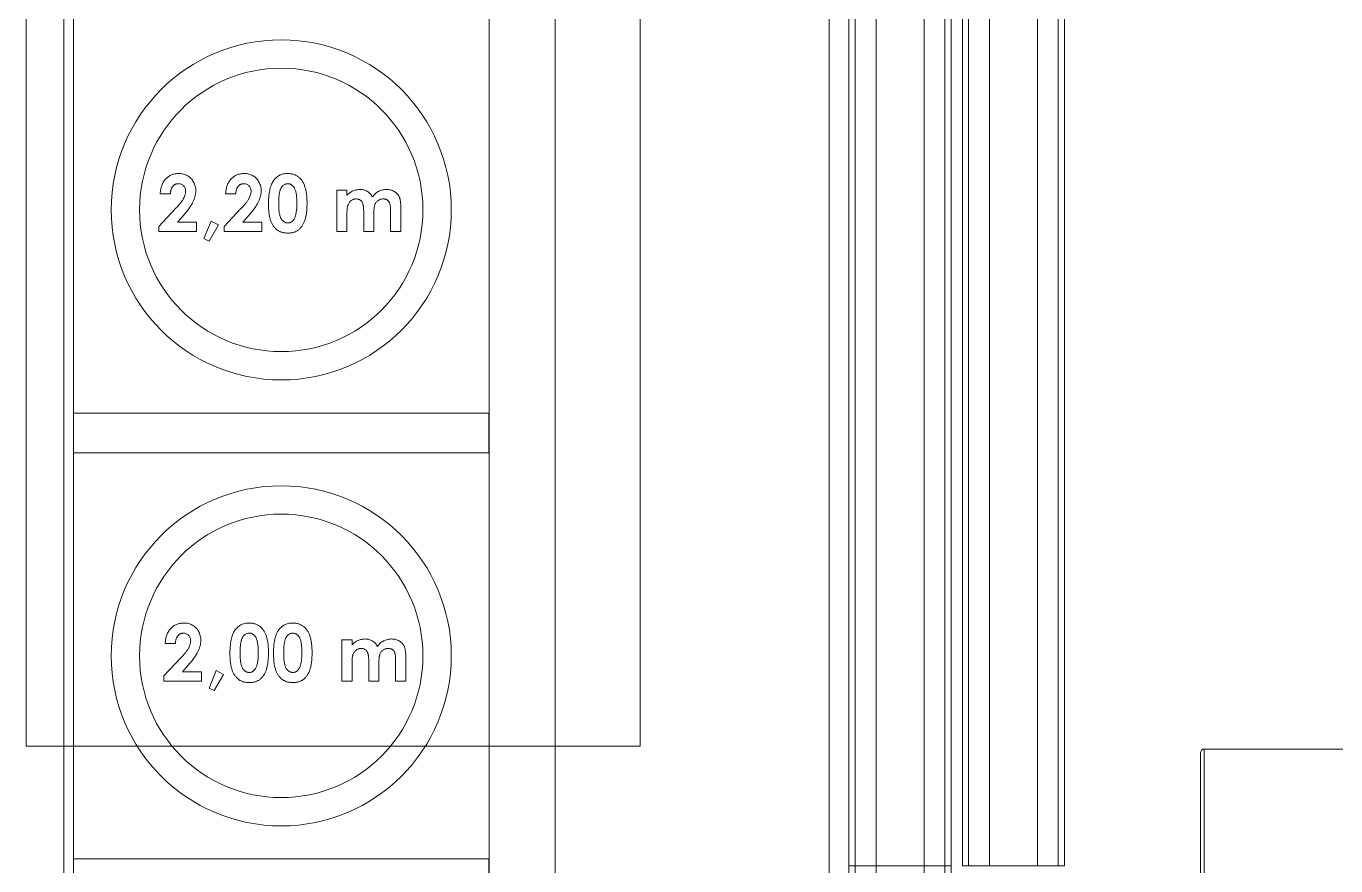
# Model space of a CAD drawing. Header units: inches. Extents: x -342 to 3622, y -887 to 1349.
# Drawn here: x 2246.6 to 2316, y 438.9 to 483.3 of the extents above; entities that cross this region are included whole.
import ezdxf
from ezdxf.enums import TextEntityAlignment as Align

# ---------------------------------------------------------------- set-up
doc = ezdxf.new("R2010")
doc.units = ezdxf.units.IN
doc.header["$MEASUREMENT"] = 0
for name, color, linetype in [('PK24-EQUIPMENT', 150, 'Continuous'), ('PK24E', 7, 'Continuous'), ('PK24E-STRUCT-STEEL', 254, 'Continuous')]:
    doc.layers.add(name, color=color, linetype=linetype)
for name, color, linetype, true_color in [('PK24-SYS-ROOM', 8, 'Continuous', 0x808080), ('PK24E-SYS-LIFT', 31, 'Continuous', 0xffcc5a), ('PK24E-SYS-SHELF', 31, 'Continuous', 0xffcc5a)]:
    doc.layers.add(name, color=color, linetype=linetype, true_color=true_color)
doc.styles.add('Impact', font='impact.ttf', dxfattribs={"height": 5})

# ---------------------------------------------------------------- blocks, each defined once
blk = doc.blocks.new('ROOM-INFODISP--FRONT-COMP-PK24')
at = {"layer": 'PK24-EQUIPMENT', "lineweight": 5}
for p, q in [((-40, 180), (-40, 87.7)), ((-18, 87.7), (-18, 180)), ((-39.99, 134.9), (-39.99, 132.8)), ((-18.01, 132.8), (-18.01, 134.9)), ((-39.99, 111.3), (-39.99, 109.2)), ((-18.01, 109.2), (-18.01, 111.3))]:
    blk.add_line(p, q, dxfattribs=at)
at = {"layer": 'PK24-EQUIPMENT', "color": 1, "lineweight": 5}
for p, q in [((-34.867, 146.498), (-35.406, 146.498)), ((-31.406, 146.498), (-31.944, 146.498)), ((-26.06, 146.69), (-25.521, 146.69)), ((-26.06, 144.498), (-26.06, 146.69)), ((-25.521, 146.69), (-25.521, 146.428)), ((-35.483, 144.771), (-34.594, 145.716)), ((-32.021, 144.771), (-31.133, 145.716)), ((-23.213, 144.498), (-23.213, 145.599)), ((-22.675, 145.773), (-22.675, 144.498)), ((-34.179, 145.357), (-34.492, 144.998)), ((-34.492, 144.998), (-33.483, 144.998)), ((-33.483, 144.998), (-33.483, 144.498)), ((-33.09, 144.13), (-32.713, 145.053)), ((-32.713, 145.053), (-32.329, 144.854)), ((-30.718, 145.357), (-31.031, 144.998)), ((-31.031, 144.998), (-30.021, 144.998)), ((-30.021, 144.998), (-30.021, 144.498)), ((-25.521, 145.463), (-25.521, 144.498)), ((-24.636, 144.498), (-24.636, 145.549)), ((-24.098, 145.477), (-24.098, 144.498)), ((-35.483, 144.498), (-35.483, 144.771)), ((-33.483, 144.498), (-35.483, 144.498)), ((-32.329, 144.854), (-32.819, 143.998)), ((-32.021, 144.498), (-32.021, 144.771)), ((-30.021, 144.498), (-32.021, 144.498)), ((-25.521, 144.498), (-26.06, 144.498)), ((-24.098, 144.498), (-24.636, 144.498)), ((-22.675, 144.498), (-23.213, 144.498)), ((-32.819, 143.998), (-33.09, 144.13)), ((-34.601, 122.711), (-35.139, 122.711)), ((-25.793, 122.903), (-25.255, 122.903)), ((-25.793, 120.711), (-25.793, 122.903)), ((-25.255, 122.903), (-25.255, 122.641)), ((-35.216, 120.984), (-34.328, 121.929)), ((-33.913, 121.57), (-34.226, 121.211)), ((-25.255, 121.676), (-25.255, 120.711)), ((-24.37, 120.711), (-24.37, 121.762)), ((-23.832, 121.69), (-23.832, 120.711)), ((-22.947, 120.711), (-22.947, 121.812)), ((-22.409, 121.986), (-22.409, 120.711)), ((-35.216, 120.711), (-35.216, 120.984)), ((-33.216, 120.711), (-35.216, 120.711)), ((-34.226, 121.211), (-33.216, 121.211)), ((-33.216, 121.211), (-33.216, 120.711)), ((-32.823, 120.342), (-32.447, 121.266)), ((-32.063, 121.067), (-32.553, 120.211)), ((-32.447, 121.266), (-32.063, 121.067)), ((-25.255, 120.711), (-25.793, 120.711)), ((-23.832, 120.711), (-24.37, 120.711)), ((-22.409, 120.711), (-22.947, 120.711)), ((-32.553, 120.211), (-32.823, 120.342))]:
    blk.add_line(p, q, dxfattribs=at)
at = {"layer": 'PK24-EQUIPMENT', "color": 2, "lineweight": 5}
for p, q in [((-18.01, 134.9), (-39.99, 134.9)), ((-39.99, 132.8), (-18.01, 132.8)), ((-18.01, 111.3), (-39.99, 111.3))]:
    blk.add_line(p, q, dxfattribs=at)
at = {"layer": 'PK24-EQUIPMENT', "color": 1, "lineweight": 5}
for centre, radius in [((-29, 145.65), 9), ((-29, 145.65), 7.5), ((-29, 122.05), 9), ((-29, 122.05), 7.5)]:
    blk.add_circle(centre, radius, dxfattribs=at)
for points, knots in [([(-35.406, 146.498), (-35.403, 146.539), (-35.399, 146.618), (-35.381, 146.734), (-35.357, 146.843), (-35.324, 146.946), (-35.284, 147.041), (-35.236, 147.131), (-35.179, 147.213), (-35.116, 147.288), (-35.046, 147.355), (-34.971, 147.415), (-34.891, 147.464), (-34.806, 147.505), (-34.717, 147.537), (-34.622, 147.558), (-34.524, 147.573), (-34.456, 147.574), (-34.421, 147.575)], [0, 0, 0, 0, 0.07494, 0.146428, 0.214753, 0.280422, 0.343604, 0.405543, 0.466199, 0.526538, 0.585902, 0.64409, 0.701613, 0.758754, 0.816629, 0.875655, 0.936624, 1, 1, 1, 1]), ([(-34.452, 147.037), (-34.466, 147.036), (-34.494, 147.035), (-34.535, 147.029), (-34.575, 147.017), (-34.612, 147.001), (-34.648, 146.981), (-34.682, 146.955), (-34.714, 146.925), (-34.744, 146.892), (-34.771, 146.854), (-34.796, 146.813), (-34.816, 146.768), (-34.833, 146.721), (-34.847, 146.669), (-34.857, 146.615), (-34.865, 146.558), (-34.866, 146.518), (-34.867, 146.498)], [0, 0, 0, 0, 0.056467, 0.111164, 0.164937, 0.218322, 0.272393, 0.327976, 0.385291, 0.444903, 0.506844, 0.569488, 0.634153, 0.700976, 0.770897, 0.843626, 0.91966, 1, 1, 1, 1]), ([(-34.06, 146.638), (-34.061, 146.665), (-34.063, 146.719), (-34.085, 146.796), (-34.119, 146.865), (-34.168, 146.925), (-34.226, 146.975), (-34.294, 147.011), (-34.371, 147.033), (-34.424, 147.035), (-34.452, 147.037)], [0, 0, 0, 0, 0.1327549, 0.2572338, 0.3786007, 0.5014063, 0.623942, 0.7436418, 0.8681208, 1, 1, 1, 1]), ([(-34.421, 147.575), (-34.379, 147.574), (-34.296, 147.571), (-34.176, 147.549), (-34.064, 147.512), (-33.96, 147.461), (-33.864, 147.396), (-33.778, 147.318), (-33.703, 147.225), (-33.639, 147.123), (-33.586, 147.014), (-33.549, 146.902), (-33.525, 146.789), (-33.522, 146.713), (-33.521, 146.675)], [0, 0, 0, 0, 0.089615, 0.174949, 0.257548, 0.338901, 0.420053, 0.501401, 0.584252, 0.67037, 0.756473, 0.839207, 0.92012, 1, 1, 1, 1]), ([(-31.944, 146.498), (-31.942, 146.539), (-31.937, 146.618), (-31.919, 146.734), (-31.895, 146.843), (-31.863, 146.946), (-31.822, 147.041), (-31.774, 147.131), (-31.718, 147.213), (-31.654, 147.288), (-31.584, 147.355), (-31.51, 147.415), (-31.429, 147.464), (-31.345, 147.505), (-31.255, 147.537), (-31.161, 147.558), (-31.062, 147.573), (-30.994, 147.574), (-30.96, 147.575)], [0, 0, 0, 0, 0.07494, 0.146428, 0.214753, 0.280422, 0.343604, 0.405543, 0.466199, 0.526538, 0.585902, 0.64409, 0.701613, 0.758754, 0.816629, 0.875655, 0.936624, 1, 1, 1, 1]), ([(-30.99, 147.037), (-31.005, 147.036), (-31.033, 147.035), (-31.074, 147.029), (-31.113, 147.017), (-31.151, 147.001), (-31.187, 146.981), (-31.22, 146.955), (-31.252, 146.925), (-31.282, 146.892), (-31.31, 146.854), (-31.334, 146.813), (-31.354, 146.768), (-31.372, 146.721), (-31.385, 146.669), (-31.395, 146.615), (-31.403, 146.558), (-31.405, 146.518), (-31.406, 146.498)], [0, 0, 0, 0, 0.056467, 0.111164, 0.164937, 0.218322, 0.272393, 0.327976, 0.385291, 0.444903, 0.506844, 0.569488, 0.634153, 0.700976, 0.770897, 0.843626, 0.91966, 1, 1, 1, 1]), ([(-30.598, 146.638), (-30.599, 146.665), (-30.601, 146.719), (-30.623, 146.796), (-30.658, 146.865), (-30.706, 146.925), (-30.765, 146.975), (-30.833, 147.011), (-30.909, 147.033), (-30.963, 147.035), (-30.99, 147.037)], [0, 0, 0, 0, 0.132755, 0.257234, 0.378601, 0.501406, 0.623942, 0.743642, 0.868121, 1, 1, 1, 1]), ([(-30.96, 147.575), (-30.917, 147.574), (-30.835, 147.571), (-30.715, 147.549), (-30.602, 147.512), (-30.498, 147.461), (-30.403, 147.396), (-30.316, 147.318), (-30.242, 147.225), (-30.178, 147.123), (-30.125, 147.014), (-30.088, 146.902), (-30.063, 146.789), (-30.061, 146.713), (-30.06, 146.675)], [0, 0, 0, 0, 0.0896145, 0.1749486, 0.2575481, 0.3389008, 0.4200532, 0.5014014, 0.584252, 0.6703705, 0.7564733, 0.8392066, 0.9201205, 1, 1, 1, 1]), ([(-29.675, 145.969), (-29.674, 146.035), (-29.673, 146.164), (-29.661, 146.349), (-29.642, 146.52), (-29.615, 146.678), (-29.582, 146.821), (-29.539, 146.95), (-29.49, 147.065), (-29.449, 147.134), (-29.429, 147.167)], [0, 0, 0, 0, 0.161071, 0.310789, 0.449904, 0.578376, 0.696617, 0.805987, 0.906562, 1, 1, 1, 1]), ([(-29.429, 147.167), (-29.405, 147.199), (-29.36, 147.263), (-29.28, 147.346), (-29.194, 147.417), (-29.101, 147.475), (-29.002, 147.52), (-28.895, 147.552), (-28.782, 147.571), (-28.704, 147.574), (-28.665, 147.575)], [0, 0, 0, 0, 0.132314, 0.2587, 0.380912, 0.500535, 0.620923, 0.742376, 0.868281, 1, 1, 1, 1]), ([(-28.651, 147.037), (-28.675, 147.035), (-28.721, 147.033), (-28.788, 147.015), (-28.851, 146.986), (-28.9, 146.951), (-28.936, 146.918), (-28.961, 146.888), (-28.985, 146.855), (-29.006, 146.817), (-29.027, 146.774), (-29.046, 146.729), (-29.063, 146.678), (-29.078, 146.623), (-29.092, 146.563), (-29.104, 146.496), (-29.114, 146.423), (-29.122, 146.344), (-29.129, 146.258), (-29.133, 146.165), (-29.135, 146.066), (-29.136, 145.998), (-29.136, 145.963)], [0, 0, 0, 0, 0.0538337, 0.1055426, 0.1580542, 0.2119873, 0.2402069, 0.2697935, 0.3013431, 0.3346081, 0.3702844, 0.4080888, 0.4486813, 0.4920693, 0.5386642, 0.5903711, 0.6463878, 0.7071954, 0.7729468, 0.8436426, 0.9193084, 1, 1, 1, 1]), ([(-28.665, 147.575), (-28.639, 147.575), (-28.587, 147.574), (-28.512, 147.566), (-28.439, 147.553), (-28.369, 147.536), (-28.302, 147.513), (-28.237, 147.485), (-28.176, 147.452), (-28.117, 147.414), (-28.06, 147.371), (-28.008, 147.323), (-27.958, 147.269), (-27.912, 147.209), (-27.87, 147.145), (-27.83, 147.075), (-27.794, 147), (-27.761, 146.919), (-27.731, 146.832), (-27.706, 146.736), (-27.685, 146.633), (-27.666, 146.522), (-27.653, 146.402), (-27.644, 146.274), (-27.637, 146.138), (-27.637, 146.045), (-27.636, 145.997)], [0, 0, 0, 0, 0.036635, 0.072034, 0.106626, 0.140306, 0.173619, 0.206426, 0.239067, 0.271883, 0.30484, 0.338529, 0.372616, 0.407548, 0.443719, 0.481312, 0.520113, 0.560913, 0.604025, 0.650075, 0.699572, 0.752363, 0.808789, 0.868954, 0.932675, 1, 1, 1, 1]), ([(-28.175, 145.997), (-28.175, 146.044), (-28.175, 146.135), (-28.182, 146.266), (-28.192, 146.385), (-28.206, 146.493), (-28.225, 146.589), (-28.247, 146.675), (-28.274, 146.748), (-28.305, 146.811), (-28.34, 146.864), (-28.378, 146.91), (-28.417, 146.949), (-28.459, 146.982), (-28.503, 147.006), (-28.551, 147.024), (-28.6, 147.035), (-28.634, 147.036), (-28.651, 147.037)], [0, 0, 0, 0, 0.1121148, 0.2158018, 0.3102027, 0.3959929, 0.4734102, 0.5427784, 0.604548, 0.6593573, 0.7087644, 0.7553555, 0.798687, 0.8400168, 0.8802034, 0.9197333, 0.9590486, 1, 1, 1, 1]), ([(-34.594, 145.716), (-34.569, 145.744), (-34.519, 145.797), (-34.448, 145.876), (-34.384, 145.95), (-34.328, 146.021), (-34.277, 146.087), (-34.233, 146.149), (-34.197, 146.207), (-34.157, 146.277), (-34.119, 146.361), (-34.085, 146.457), (-34.064, 146.549), (-34.061, 146.609), (-34.06, 146.638)], [0, 0, 0, 0, 0.103844, 0.201115, 0.291116, 0.374348, 0.450707, 0.52004, 0.583258, 0.639578, 0.741537, 0.83506, 0.920873, 1, 1, 1, 1]), ([(-33.521, 146.675), (-33.522, 146.653), (-33.523, 146.607), (-33.53, 146.537), (-33.54, 146.466), (-33.556, 146.394), (-33.576, 146.321), (-33.6, 146.246), (-33.629, 146.17), (-33.662, 146.092), (-33.702, 146.012), (-33.748, 145.929), (-33.802, 145.842), (-33.863, 145.752), (-33.931, 145.658), (-34.007, 145.56), (-34.09, 145.459), (-34.149, 145.392), (-34.179, 145.357)], [0, 0, 0, 0, 0.045518, 0.091616, 0.139247, 0.188242, 0.238673, 0.290664, 0.34484, 0.400432, 0.459144, 0.522551, 0.590101, 0.66226, 0.739681, 0.821575, 0.90833, 1, 1, 1, 1]), ([(-31.133, 145.716), (-31.107, 145.744), (-31.057, 145.797), (-30.986, 145.876), (-30.922, 145.95), (-30.866, 146.021), (-30.815, 146.087), (-30.772, 146.149), (-30.735, 146.207), (-30.696, 146.277), (-30.658, 146.361), (-30.623, 146.457), (-30.602, 146.549), (-30.599, 146.609), (-30.598, 146.638)], [0, 0, 0, 0, 0.103844, 0.201115, 0.291116, 0.374348, 0.450707, 0.52004, 0.583258, 0.639578, 0.741537, 0.83506, 0.920873, 1, 1, 1, 1]), ([(-30.06, 146.675), (-30.06, 146.653), (-30.061, 146.607), (-30.068, 146.537), (-30.079, 146.466), (-30.095, 146.394), (-30.114, 146.321), (-30.139, 146.246), (-30.167, 146.17), (-30.201, 146.092), (-30.24, 146.012), (-30.286, 145.929), (-30.34, 145.842), (-30.401, 145.752), (-30.47, 145.658), (-30.546, 145.56), (-30.629, 145.459), (-30.687, 145.392), (-30.718, 145.357)], [0, 0, 0, 0, 0.045518, 0.091616, 0.139247, 0.188242, 0.238673, 0.290664, 0.34484, 0.400432, 0.459144, 0.522551, 0.590101, 0.66226, 0.739681, 0.821575, 0.90833, 1, 1, 1, 1]), ([(-25.521, 146.428), (-25.497, 146.453), (-25.45, 146.5), (-25.372, 146.561), (-25.29, 146.614), (-25.204, 146.656), (-25.114, 146.688), (-25.021, 146.712), (-24.923, 146.726), (-24.856, 146.728), (-24.822, 146.729)], [0, 0, 0, 0, 0.130191, 0.256336, 0.379114, 0.500551, 0.622116, 0.744715, 0.870223, 1, 1, 1, 1]), ([(-24.822, 146.729), (-24.788, 146.728), (-24.721, 146.726), (-24.624, 146.707), (-24.532, 146.675), (-24.445, 146.631), (-24.365, 146.576), (-24.293, 146.507), (-24.229, 146.429), (-24.194, 146.369), (-24.177, 146.338)], [0, 0, 0, 0, 0.127996, 0.251955, 0.373414, 0.494801, 0.617069, 0.74062, 0.866961, 1, 1, 1, 1]), ([(-24.177, 146.338), (-24.154, 146.369), (-24.109, 146.429), (-24.031, 146.508), (-23.945, 146.576), (-23.852, 146.631), (-23.753, 146.675), (-23.649, 146.706), (-23.54, 146.726), (-23.466, 146.728), (-23.429, 146.729)], [0, 0, 0, 0, 0.130149, 0.255445, 0.379177, 0.501905, 0.625344, 0.748278, 0.872564, 1, 1, 1, 1]), ([(-23.429, 146.729), (-23.391, 146.728), (-23.315, 146.726), (-23.207, 146.704), (-23.105, 146.671), (-23.012, 146.623), (-22.928, 146.566), (-22.856, 146.499), (-22.797, 146.423), (-22.758, 146.353), (-22.734, 146.291), (-22.718, 146.237), (-22.704, 146.176), (-22.694, 146.108), (-22.685, 146.034), (-22.679, 145.953), (-22.675, 145.866), (-22.675, 145.805), (-22.675, 145.773)], [0, 0, 0, 0, 0.082624, 0.160904, 0.236986, 0.311729, 0.384307, 0.453908, 0.521546, 0.589232, 0.625293, 0.665128, 0.709632, 0.758368, 0.811604, 0.869763, 0.932542, 1, 1, 1, 1]), ([(-28.649, 144.421), (-28.676, 144.422), (-28.729, 144.423), (-28.806, 144.43), (-28.879, 144.443), (-28.95, 144.459), (-29.017, 144.482), (-29.082, 144.508), (-29.143, 144.54), (-29.2, 144.577), (-29.254, 144.62), (-29.306, 144.667), (-29.354, 144.719), (-29.4, 144.776), (-29.442, 144.839), (-29.481, 144.906), (-29.517, 144.979), (-29.55, 145.057), (-29.58, 145.142), (-29.606, 145.235), (-29.627, 145.337), (-29.644, 145.447), (-29.658, 145.566), (-29.668, 145.693), (-29.674, 145.828), (-29.675, 145.921), (-29.675, 145.969)], [0, 0, 0, 0, 0.0382173, 0.0748672, 0.1101581, 0.1444539, 0.1780797, 0.2111708, 0.2436871, 0.2758717, 0.3083755, 0.3412633, 0.3751503, 0.4096553, 0.4451574, 0.4820735, 0.5205758, 0.5605537, 0.6031076, 0.6486887, 0.6979477, 0.7507678, 0.8073094, 0.8676556, 0.9318612, 1, 1, 1, 1]), ([(-29.136, 145.963), (-29.136, 145.917), (-29.135, 145.829), (-29.129, 145.703), (-29.118, 145.589), (-29.105, 145.485), (-29.085, 145.392), (-29.063, 145.309), (-29.036, 145.238), (-29.004, 145.178), (-28.969, 145.126), (-28.931, 145.082), (-28.891, 145.044), (-28.848, 145.013), (-28.802, 144.989), (-28.754, 144.972), (-28.704, 144.962), (-28.669, 144.96), (-28.651, 144.96)], [0, 0, 0, 0, 0.110734, 0.212341, 0.305502, 0.389835, 0.46669, 0.535262, 0.596763, 0.651066, 0.701036, 0.74786, 0.791833, 0.834284, 0.875334, 0.916035, 0.957652, 1, 1, 1, 1]), ([(-27.636, 145.997), (-27.637, 145.948), (-27.637, 145.854), (-27.643, 145.717), (-27.654, 145.588), (-27.667, 145.468), (-27.685, 145.355), (-27.707, 145.251), (-27.732, 145.155), (-27.763, 145.067), (-27.795, 144.986), (-27.832, 144.911), (-27.871, 144.842), (-27.911, 144.778), (-27.956, 144.72), (-28.003, 144.666), (-28.053, 144.619), (-28.106, 144.577), (-28.161, 144.54), (-28.22, 144.508), (-28.283, 144.482), (-28.349, 144.459), (-28.42, 144.443), (-28.493, 144.43), (-28.57, 144.423), (-28.622, 144.422), (-28.649, 144.421)], [0, 0, 0, 0, 0.068491, 0.133077, 0.193829, 0.251083, 0.304401, 0.354408, 0.401295, 0.444701, 0.485692, 0.524676, 0.562307, 0.597947, 0.632474, 0.665752, 0.697985, 0.729586, 0.760825, 0.792355, 0.824313, 0.857156, 0.890927, 0.92596, 0.962061, 1, 1, 1, 1]), ([(-28.323, 145.166), (-28.311, 145.188), (-28.285, 145.235), (-28.256, 145.313), (-28.231, 145.402), (-28.21, 145.5), (-28.195, 145.61), (-28.182, 145.73), (-28.176, 145.86), (-28.175, 145.95), (-28.175, 145.997)], [0, 0, 0, 0, 0.088871, 0.186355, 0.294078, 0.412237, 0.541778, 0.682703, 0.835096, 1, 1, 1, 1]), ([(-25.033, 146.229), (-25.056, 146.228), (-25.102, 146.227), (-25.169, 146.21), (-25.233, 146.185), (-25.292, 146.149), (-25.346, 146.105), (-25.394, 146.052), (-25.433, 145.99), (-25.461, 145.933), (-25.478, 145.881), (-25.49, 145.837), (-25.499, 145.788), (-25.507, 145.733), (-25.514, 145.673), (-25.518, 145.608), (-25.521, 145.537), (-25.521, 145.489), (-25.521, 145.463)], [0, 0, 0, 0, 0.067433, 0.133552, 0.199705, 0.26712, 0.335278, 0.403628, 0.474205, 0.547994, 0.588136, 0.632412, 0.681857, 0.735629, 0.793897, 0.857789, 0.926292, 1, 1, 1, 1]), ([(-24.636, 145.549), (-24.636, 145.573), (-24.637, 145.618), (-24.639, 145.683), (-24.643, 145.743), (-24.647, 145.798), (-24.653, 145.849), (-24.661, 145.894), (-24.67, 145.934), (-24.684, 145.98), (-24.705, 146.031), (-24.735, 146.085), (-24.772, 146.13), (-24.815, 146.166), (-24.863, 146.194), (-24.915, 146.215), (-24.973, 146.226), (-25.013, 146.228), (-25.033, 146.229)], [0, 0, 0, 0, 0.07853, 0.151067, 0.218305, 0.280287, 0.337064, 0.388152, 0.434234, 0.474994, 0.549031, 0.617296, 0.681663, 0.743542, 0.80432, 0.867013, 0.931379, 1, 1, 1, 1]), ([(-23.602, 146.229), (-23.626, 146.228), (-23.673, 146.226), (-23.742, 146.211), (-23.807, 146.185), (-23.867, 146.15), (-23.922, 146.107), (-23.971, 146.055), (-24.01, 145.996), (-24.038, 145.94), (-24.055, 145.89), (-24.067, 145.847), (-24.077, 145.798), (-24.084, 145.744), (-24.091, 145.685), (-24.094, 145.62), (-24.098, 145.55), (-24.098, 145.502), (-24.098, 145.477)], [0, 0, 0, 0, 0.07062, 0.138577, 0.206073, 0.274463, 0.3426, 0.41074, 0.480118, 0.5526, 0.591784, 0.635663, 0.683569, 0.736965, 0.794871, 0.858421, 0.926599, 1, 1, 1, 1]), ([(-23.213, 145.599), (-23.214, 145.629), (-23.215, 145.685), (-23.218, 145.766), (-23.227, 145.84), (-23.236, 145.906), (-23.25, 145.965), (-23.267, 146.017), (-23.286, 146.061), (-23.309, 146.098), (-23.336, 146.129), (-23.365, 146.156), (-23.397, 146.178), (-23.432, 146.198), (-23.47, 146.211), (-23.511, 146.221), (-23.555, 146.228), (-23.586, 146.229), (-23.602, 146.229)], [0, 0, 0, 0, 0.1043212, 0.2002351, 0.2872866, 0.3662604, 0.4376827, 0.5011798, 0.5580212, 0.6084121, 0.6557431, 0.7019437, 0.7482151, 0.7942519, 0.8425045, 0.8922368, 0.9446165, 1, 1, 1, 1]), ([(-28.651, 144.96), (-28.635, 144.96), (-28.602, 144.961), (-28.553, 144.971), (-28.508, 144.987), (-28.465, 145.011), (-28.425, 145.04), (-28.387, 145.076), (-28.353, 145.118), (-28.333, 145.15), (-28.323, 145.166)], [0, 0, 0, 0, 0.124035, 0.242846, 0.360342, 0.479042, 0.599334, 0.725488, 0.858549, 1, 1, 1, 1]), ([(-35.139, 122.711), (-35.137, 122.752), (-35.133, 122.831), (-35.114, 122.947), (-35.09, 123.056), (-35.058, 123.158), (-35.017, 123.254), (-34.969, 123.343), (-34.913, 123.426), (-34.85, 123.501), (-34.78, 123.568), (-34.705, 123.628), (-34.625, 123.677), (-34.54, 123.717), (-34.451, 123.75), (-34.356, 123.771), (-34.257, 123.786), (-34.19, 123.787), (-34.155, 123.788)], [0, 0, 0, 0, 0.07494, 0.146428, 0.214753, 0.280422, 0.343604, 0.405543, 0.466199, 0.526538, 0.585902, 0.64409, 0.701613, 0.758754, 0.816629, 0.875655, 0.936624, 1, 1, 1, 1]), ([(-34.155, 123.788), (-34.113, 123.786), (-34.03, 123.784), (-33.91, 123.762), (-33.798, 123.725), (-33.693, 123.674), (-33.598, 123.608), (-33.512, 123.53), (-33.437, 123.438), (-33.373, 123.336), (-33.32, 123.227), (-33.283, 123.115), (-33.259, 123.002), (-33.256, 122.926), (-33.255, 122.888)], [0, 0, 0, 0, 0.0896145, 0.1749486, 0.2575481, 0.3389008, 0.4200532, 0.5014014, 0.584252, 0.6703705, 0.7564733, 0.8392066, 0.9201205, 1, 1, 1, 1]), ([(-31.47, 123.38), (-31.447, 123.412), (-31.401, 123.476), (-31.321, 123.559), (-31.236, 123.63), (-31.143, 123.688), (-31.043, 123.733), (-30.937, 123.765), (-30.824, 123.784), (-30.746, 123.786), (-30.706, 123.788)], [0, 0, 0, 0, 0.132314, 0.2587, 0.380912, 0.500535, 0.620923, 0.742376, 0.868281, 1, 1, 1, 1]), ([(-30.706, 123.788), (-30.68, 123.787), (-30.629, 123.787), (-30.553, 123.778), (-30.481, 123.766), (-30.41, 123.749), (-30.343, 123.726), (-30.278, 123.698), (-30.217, 123.665), (-30.158, 123.627), (-30.102, 123.584), (-30.049, 123.535), (-29.999, 123.482), (-29.954, 123.422), (-29.911, 123.358), (-29.871, 123.288), (-29.835, 123.213), (-29.802, 123.132), (-29.772, 123.045), (-29.747, 122.949), (-29.726, 122.846), (-29.708, 122.734), (-29.694, 122.615), (-29.685, 122.487), (-29.679, 122.351), (-29.678, 122.258), (-29.678, 122.21)], [0, 0, 0, 0, 0.036635, 0.072034, 0.106626, 0.140306, 0.173619, 0.206426, 0.239067, 0.271883, 0.30484, 0.338529, 0.372616, 0.407548, 0.443719, 0.481312, 0.520113, 0.560913, 0.604025, 0.650075, 0.699572, 0.752363, 0.808789, 0.868954, 0.932675, 1, 1, 1, 1]), ([(-29.162, 123.38), (-29.139, 123.412), (-29.093, 123.476), (-29.014, 123.559), (-28.928, 123.63), (-28.835, 123.688), (-28.736, 123.733), (-28.629, 123.765), (-28.516, 123.784), (-28.438, 123.786), (-28.398, 123.788)], [0, 0, 0, 0, 0.132314, 0.2587, 0.380912, 0.500535, 0.620923, 0.742376, 0.868281, 1, 1, 1, 1]), ([(-28.398, 123.788), (-28.372, 123.787), (-28.321, 123.787), (-28.246, 123.778), (-28.173, 123.766), (-28.103, 123.749), (-28.036, 123.726), (-27.971, 123.698), (-27.909, 123.665), (-27.85, 123.627), (-27.794, 123.584), (-27.741, 123.535), (-27.692, 123.482), (-27.646, 123.422), (-27.603, 123.358), (-27.564, 123.288), (-27.528, 123.213), (-27.494, 123.132), (-27.465, 123.045), (-27.44, 122.949), (-27.418, 122.846), (-27.4, 122.734), (-27.387, 122.615), (-27.377, 122.487), (-27.371, 122.351), (-27.37, 122.258), (-27.37, 122.21)], [0, 0, 0, 0, 0.036635, 0.072034, 0.106626, 0.140306, 0.173619, 0.206426, 0.239067, 0.271883, 0.30484, 0.338529, 0.372616, 0.407548, 0.443719, 0.481312, 0.520113, 0.560913, 0.604025, 0.650075, 0.699572, 0.752363, 0.808789, 0.868954, 0.932675, 1, 1, 1, 1]), ([(-34.186, 123.249), (-34.2, 123.249), (-34.228, 123.248), (-34.269, 123.241), (-34.308, 123.23), (-34.346, 123.214), (-34.382, 123.193), (-34.415, 123.168), (-34.447, 123.138), (-34.478, 123.105), (-34.505, 123.067), (-34.529, 123.026), (-34.549, 122.981), (-34.567, 122.933), (-34.581, 122.882), (-34.591, 122.828), (-34.598, 122.771), (-34.6, 122.731), (-34.601, 122.711)], [0, 0, 0, 0, 0.056467, 0.111164, 0.164937, 0.218322, 0.272393, 0.327976, 0.385291, 0.444903, 0.506844, 0.569488, 0.634153, 0.700976, 0.770897, 0.843626, 0.91966, 1, 1, 1, 1]), ([(-34.328, 121.929), (-34.302, 121.957), (-34.253, 122.01), (-34.182, 122.088), (-34.118, 122.163), (-34.062, 122.234), (-34.011, 122.3), (-33.967, 122.362), (-33.931, 122.42), (-33.891, 122.49), (-33.853, 122.573), (-33.819, 122.67), (-33.798, 122.762), (-33.795, 122.822), (-33.793, 122.85)], [0, 0, 0, 0, 0.103844, 0.201115, 0.291116, 0.374348, 0.450707, 0.52004, 0.583258, 0.639578, 0.741537, 0.83506, 0.920873, 1, 1, 1, 1]), ([(-33.793, 122.85), (-33.794, 122.878), (-33.796, 122.932), (-33.819, 123.009), (-33.853, 123.078), (-33.901, 123.138), (-33.96, 123.187), (-34.028, 123.224), (-34.105, 123.245), (-34.158, 123.248), (-34.186, 123.249)], [0, 0, 0, 0, 0.132755, 0.257234, 0.378601, 0.501406, 0.623942, 0.743642, 0.868121, 1, 1, 1, 1]), ([(-33.255, 122.888), (-33.255, 122.865), (-33.256, 122.819), (-33.263, 122.75), (-33.274, 122.679), (-33.29, 122.607), (-33.31, 122.533), (-33.334, 122.458), (-33.363, 122.382), (-33.396, 122.305), (-33.436, 122.225), (-33.482, 122.141), (-33.536, 122.055), (-33.597, 121.964), (-33.665, 121.87), (-33.741, 121.773), (-33.824, 121.672), (-33.883, 121.604), (-33.913, 121.57)], [0, 0, 0, 0, 0.0455178, 0.091616, 0.1392466, 0.1882416, 0.2386731, 0.2906639, 0.3448399, 0.4004316, 0.4591437, 0.522551, 0.5901009, 0.6622597, 0.7396813, 0.8215755, 0.90833, 1, 1, 1, 1]), ([(-31.716, 122.181), (-31.716, 122.248), (-31.715, 122.376), (-31.702, 122.562), (-31.684, 122.733), (-31.657, 122.89), (-31.623, 123.034), (-31.58, 123.162), (-31.532, 123.278), (-31.49, 123.347), (-31.47, 123.38)], [0, 0, 0, 0, 0.161071, 0.310789, 0.449904, 0.578376, 0.696617, 0.805987, 0.906562, 1, 1, 1, 1]), ([(-30.693, 123.249), (-30.716, 123.248), (-30.763, 123.246), (-30.83, 123.227), (-30.893, 123.199), (-30.941, 123.164), (-30.977, 123.131), (-31.002, 123.101), (-31.026, 123.068), (-31.048, 123.029), (-31.068, 122.987), (-31.088, 122.941), (-31.104, 122.891), (-31.12, 122.836), (-31.134, 122.775), (-31.146, 122.709), (-31.156, 122.636), (-31.163, 122.557), (-31.17, 122.471), (-31.175, 122.378), (-31.177, 122.279), (-31.178, 122.211), (-31.178, 122.175)], [0, 0, 0, 0, 0.0538337, 0.1055426, 0.1580542, 0.2119873, 0.2402069, 0.2697935, 0.3013431, 0.3346081, 0.3702844, 0.4080888, 0.4486813, 0.4920693, 0.5386642, 0.5903711, 0.6463878, 0.7071954, 0.7729468, 0.8436426, 0.9193084, 1, 1, 1, 1]), ([(-30.216, 122.21), (-30.217, 122.257), (-30.217, 122.348), (-30.224, 122.479), (-30.234, 122.598), (-30.248, 122.706), (-30.266, 122.802), (-30.289, 122.887), (-30.315, 122.961), (-30.347, 123.024), (-30.382, 123.077), (-30.419, 123.123), (-30.458, 123.162), (-30.5, 123.194), (-30.545, 123.219), (-30.592, 123.237), (-30.642, 123.247), (-30.676, 123.249), (-30.693, 123.249)], [0, 0, 0, 0, 0.112115, 0.215802, 0.310203, 0.395993, 0.47341, 0.542778, 0.604548, 0.659357, 0.708764, 0.755356, 0.798687, 0.840017, 0.880203, 0.919733, 0.959049, 1, 1, 1, 1]), ([(-29.409, 122.181), (-29.408, 122.248), (-29.407, 122.376), (-29.395, 122.562), (-29.376, 122.733), (-29.349, 122.89), (-29.316, 123.034), (-29.273, 123.162), (-29.224, 123.278), (-29.182, 123.347), (-29.162, 123.38)], [0, 0, 0, 0, 0.1610711, 0.3107888, 0.4499038, 0.5783763, 0.6966172, 0.8059873, 0.9065617, 1, 1, 1, 1]), ([(-28.385, 123.249), (-28.409, 123.248), (-28.455, 123.246), (-28.522, 123.227), (-28.585, 123.199), (-28.633, 123.164), (-28.669, 123.131), (-28.694, 123.101), (-28.719, 123.068), (-28.74, 123.029), (-28.76, 122.987), (-28.78, 122.941), (-28.796, 122.891), (-28.812, 122.836), (-28.826, 122.775), (-28.838, 122.709), (-28.848, 122.636), (-28.856, 122.557), (-28.862, 122.471), (-28.867, 122.378), (-28.869, 122.279), (-28.87, 122.211), (-28.87, 122.175)], [0, 0, 0, 0, 0.0538337, 0.1055426, 0.1580542, 0.2119873, 0.2402069, 0.2697935, 0.3013431, 0.3346081, 0.3702844, 0.4080888, 0.4486813, 0.4920693, 0.5386642, 0.5903711, 0.6463878, 0.7071954, 0.7729468, 0.8436426, 0.9193084, 1, 1, 1, 1]), ([(-27.909, 122.21), (-27.909, 122.257), (-27.909, 122.348), (-27.916, 122.479), (-27.926, 122.598), (-27.94, 122.706), (-27.959, 122.802), (-27.981, 122.887), (-28.008, 122.961), (-28.039, 123.024), (-28.074, 123.077), (-28.111, 123.123), (-28.151, 123.162), (-28.192, 123.194), (-28.237, 123.219), (-28.284, 123.237), (-28.334, 123.247), (-28.368, 123.249), (-28.385, 123.249)], [0, 0, 0, 0, 0.112115, 0.215802, 0.310203, 0.395993, 0.47341, 0.542778, 0.604548, 0.659357, 0.708764, 0.755356, 0.798687, 0.840017, 0.880203, 0.919733, 0.959049, 1, 1, 1, 1]), ([(-25.255, 122.641), (-25.231, 122.665), (-25.184, 122.713), (-25.106, 122.774), (-25.024, 122.826), (-24.938, 122.869), (-24.848, 122.901), (-24.754, 122.925), (-24.656, 122.939), (-24.59, 122.941), (-24.556, 122.942)], [0, 0, 0, 0, 0.130191, 0.256336, 0.379114, 0.500551, 0.622116, 0.744715, 0.870223, 1, 1, 1, 1]), ([(-24.556, 122.942), (-24.522, 122.941), (-24.455, 122.938), (-24.358, 122.919), (-24.265, 122.888), (-24.179, 122.843), (-24.098, 122.788), (-24.027, 122.72), (-23.962, 122.641), (-23.928, 122.582), (-23.91, 122.551)], [0, 0, 0, 0, 0.127996, 0.251955, 0.373414, 0.494801, 0.617069, 0.74062, 0.866961, 1, 1, 1, 1]), ([(-23.91, 122.551), (-23.888, 122.582), (-23.843, 122.642), (-23.764, 122.72), (-23.679, 122.788), (-23.586, 122.844), (-23.487, 122.888), (-23.382, 122.919), (-23.274, 122.938), (-23.2, 122.941), (-23.163, 122.942)], [0, 0, 0, 0, 0.1301487, 0.2554455, 0.3791765, 0.5019048, 0.6253442, 0.7482783, 0.8725642, 1, 1, 1, 1]), ([(-23.163, 122.942), (-23.124, 122.941), (-23.049, 122.938), (-22.94, 122.917), (-22.838, 122.884), (-22.746, 122.836), (-22.662, 122.779), (-22.59, 122.711), (-22.531, 122.636), (-22.492, 122.566), (-22.467, 122.503), (-22.452, 122.449), (-22.438, 122.389), (-22.428, 122.321), (-22.418, 122.247), (-22.413, 122.166), (-22.409, 122.078), (-22.409, 122.018), (-22.409, 121.986)], [0, 0, 0, 0, 0.082624, 0.160904, 0.236986, 0.311729, 0.384307, 0.453908, 0.521546, 0.589232, 0.625293, 0.665128, 0.709632, 0.758368, 0.811604, 0.869763, 0.932542, 1, 1, 1, 1]), ([(-30.691, 120.634), (-30.717, 120.634), (-30.77, 120.635), (-30.847, 120.642), (-30.921, 120.655), (-30.991, 120.672), (-31.059, 120.694), (-31.123, 120.721), (-31.184, 120.753), (-31.242, 120.79), (-31.296, 120.832), (-31.347, 120.88), (-31.396, 120.932), (-31.441, 120.989), (-31.483, 121.051), (-31.522, 121.119), (-31.558, 121.192), (-31.592, 121.27), (-31.621, 121.355), (-31.647, 121.448), (-31.668, 121.55), (-31.686, 121.66), (-31.699, 121.778), (-31.709, 121.905), (-31.716, 122.041), (-31.716, 122.134), (-31.716, 122.181)], [0, 0, 0, 0, 0.038217, 0.074867, 0.110158, 0.144454, 0.17808, 0.211171, 0.243687, 0.275872, 0.308376, 0.341263, 0.37515, 0.409655, 0.445157, 0.482073, 0.520576, 0.560554, 0.603108, 0.648689, 0.697948, 0.750768, 0.807309, 0.867656, 0.931861, 1, 1, 1, 1]), ([(-31.178, 122.175), (-31.177, 122.13), (-31.176, 122.042), (-31.171, 121.916), (-31.16, 121.802), (-31.146, 121.697), (-31.127, 121.605), (-31.104, 121.522), (-31.077, 121.451), (-31.045, 121.39), (-31.01, 121.339), (-30.972, 121.295), (-30.932, 121.257), (-30.889, 121.226), (-30.844, 121.202), (-30.796, 121.185), (-30.745, 121.175), (-30.71, 121.173), (-30.693, 121.172)], [0, 0, 0, 0, 0.110734, 0.212341, 0.305502, 0.389835, 0.46669, 0.535262, 0.596763, 0.651066, 0.701036, 0.74786, 0.791833, 0.834284, 0.875334, 0.916035, 0.957652, 1, 1, 1, 1]), ([(-29.678, 122.21), (-29.678, 122.161), (-29.679, 122.067), (-29.685, 121.93), (-29.695, 121.801), (-29.708, 121.68), (-29.727, 121.568), (-29.748, 121.464), (-29.773, 121.368), (-29.804, 121.28), (-29.837, 121.199), (-29.873, 121.124), (-29.912, 121.055), (-29.953, 120.99), (-29.998, 120.932), (-30.044, 120.879), (-30.095, 120.832), (-30.147, 120.789), (-30.203, 120.753), (-30.262, 120.72), (-30.325, 120.694), (-30.391, 120.672), (-30.461, 120.655), (-30.534, 120.642), (-30.611, 120.635), (-30.664, 120.634), (-30.691, 120.634)], [0, 0, 0, 0, 0.068491, 0.133077, 0.193829, 0.251083, 0.304401, 0.354408, 0.401295, 0.444701, 0.485692, 0.524676, 0.562307, 0.597947, 0.632474, 0.665752, 0.697985, 0.729586, 0.760825, 0.792355, 0.824313, 0.857156, 0.890927, 0.92596, 0.962061, 1, 1, 1, 1]), ([(-30.364, 121.379), (-30.352, 121.401), (-30.327, 121.447), (-30.297, 121.526), (-30.272, 121.614), (-30.251, 121.713), (-30.236, 121.823), (-30.224, 121.942), (-30.218, 122.073), (-30.217, 122.163), (-30.216, 122.21)], [0, 0, 0, 0, 0.088871, 0.186355, 0.294078, 0.412237, 0.541778, 0.682703, 0.835096, 1, 1, 1, 1]), ([(-28.383, 120.634), (-28.41, 120.634), (-28.462, 120.635), (-28.539, 120.642), (-28.613, 120.655), (-28.684, 120.672), (-28.751, 120.694), (-28.816, 120.721), (-28.877, 120.753), (-28.934, 120.79), (-28.988, 120.832), (-29.04, 120.88), (-29.088, 120.932), (-29.133, 120.989), (-29.176, 121.051), (-29.215, 121.119), (-29.25, 121.192), (-29.284, 121.27), (-29.313, 121.355), (-29.339, 121.448), (-29.361, 121.55), (-29.378, 121.66), (-29.392, 121.778), (-29.402, 121.905), (-29.408, 122.041), (-29.408, 122.134), (-29.409, 122.181)], [0, 0, 0, 0, 0.038217, 0.074867, 0.110158, 0.144454, 0.17808, 0.211171, 0.243687, 0.275872, 0.308376, 0.341263, 0.37515, 0.409655, 0.445157, 0.482073, 0.520576, 0.560554, 0.603108, 0.648689, 0.697948, 0.750768, 0.807309, 0.867656, 0.931861, 1, 1, 1, 1]), ([(-28.87, 122.175), (-28.87, 122.13), (-28.869, 122.042), (-28.863, 121.916), (-28.852, 121.802), (-28.838, 121.697), (-28.819, 121.605), (-28.797, 121.522), (-28.769, 121.451), (-28.738, 121.39), (-28.702, 121.339), (-28.664, 121.295), (-28.624, 121.257), (-28.582, 121.226), (-28.536, 121.202), (-28.488, 121.185), (-28.437, 121.175), (-28.403, 121.173), (-28.385, 121.172)], [0, 0, 0, 0, 0.110734, 0.212341, 0.305502, 0.389835, 0.46669, 0.535262, 0.596763, 0.651066, 0.701036, 0.74786, 0.791833, 0.834284, 0.875334, 0.916035, 0.957652, 1, 1, 1, 1]), ([(-27.37, 122.21), (-27.37, 122.161), (-27.371, 122.067), (-27.377, 121.93), (-27.387, 121.801), (-27.401, 121.68), (-27.419, 121.568), (-27.44, 121.464), (-27.466, 121.368), (-27.496, 121.28), (-27.529, 121.199), (-27.566, 121.124), (-27.604, 121.055), (-27.645, 120.99), (-27.69, 120.932), (-27.737, 120.879), (-27.787, 120.832), (-27.839, 120.789), (-27.895, 120.753), (-27.954, 120.72), (-28.017, 120.694), (-28.083, 120.672), (-28.153, 120.655), (-28.227, 120.642), (-28.304, 120.635), (-28.356, 120.634), (-28.383, 120.634)], [0, 0, 0, 0, 0.068491, 0.133077, 0.193829, 0.251083, 0.304401, 0.354408, 0.401295, 0.444701, 0.485692, 0.524676, 0.562307, 0.597947, 0.632474, 0.665752, 0.697985, 0.729586, 0.760825, 0.792355, 0.824313, 0.857156, 0.890927, 0.92596, 0.962061, 1, 1, 1, 1]), ([(-28.057, 121.379), (-28.044, 121.401), (-28.019, 121.447), (-27.989, 121.526), (-27.965, 121.614), (-27.943, 121.713), (-27.929, 121.823), (-27.916, 121.942), (-27.91, 122.073), (-27.909, 122.163), (-27.909, 122.21)], [0, 0, 0, 0, 0.088871, 0.186355, 0.294078, 0.412237, 0.541778, 0.682703, 0.835096, 1, 1, 1, 1]), ([(-24.767, 122.442), (-24.79, 122.441), (-24.836, 122.439), (-24.903, 122.423), (-24.966, 122.397), (-25.026, 122.362), (-25.08, 122.317), (-25.128, 122.264), (-25.167, 122.203), (-25.195, 122.146), (-25.212, 122.094), (-25.224, 122.05), (-25.233, 122), (-25.241, 121.946), (-25.248, 121.886), (-25.251, 121.82), (-25.255, 121.75), (-25.255, 121.701), (-25.255, 121.676)], [0, 0, 0, 0, 0.0674333, 0.1335522, 0.1997047, 0.2671202, 0.3352777, 0.4036283, 0.4742054, 0.5479942, 0.5881356, 0.6324116, 0.6818573, 0.7356294, 0.793897, 0.8577893, 0.9262924, 1, 1, 1, 1]), ([(-24.37, 121.762), (-24.37, 121.785), (-24.37, 121.83), (-24.373, 121.896), (-24.376, 121.956), (-24.381, 122.011), (-24.387, 122.061), (-24.395, 122.107), (-24.403, 122.147), (-24.418, 122.193), (-24.438, 122.244), (-24.469, 122.297), (-24.506, 122.342), (-24.549, 122.379), (-24.597, 122.407), (-24.649, 122.428), (-24.707, 122.439), (-24.746, 122.441), (-24.767, 122.442)], [0, 0, 0, 0, 0.07853, 0.151067, 0.218305, 0.280287, 0.337064, 0.388152, 0.434234, 0.474994, 0.549031, 0.617296, 0.681663, 0.743542, 0.80432, 0.867013, 0.931379, 1, 1, 1, 1]), ([(-23.335, 122.442), (-23.359, 122.441), (-23.407, 122.439), (-23.476, 122.424), (-23.541, 122.398), (-23.601, 122.363), (-23.656, 122.32), (-23.704, 122.268), (-23.744, 122.208), (-23.772, 122.153), (-23.789, 122.102), (-23.801, 122.059), (-23.81, 122.011), (-23.818, 121.957), (-23.825, 121.898), (-23.828, 121.833), (-23.832, 121.763), (-23.832, 121.715), (-23.832, 121.69)], [0, 0, 0, 0, 0.07062, 0.138577, 0.206073, 0.274463, 0.3426, 0.41074, 0.480118, 0.5526, 0.591784, 0.635663, 0.683569, 0.736965, 0.794871, 0.858421, 0.926599, 1, 1, 1, 1]), ([(-22.947, 121.812), (-22.948, 121.841), (-22.948, 121.898), (-22.952, 121.979), (-22.96, 122.052), (-22.97, 122.119), (-22.984, 122.178), (-23, 122.229), (-23.02, 122.273), (-23.043, 122.31), (-23.069, 122.342), (-23.099, 122.368), (-23.131, 122.391), (-23.165, 122.411), (-23.204, 122.424), (-23.245, 122.434), (-23.289, 122.441), (-23.32, 122.441), (-23.335, 122.442)], [0, 0, 0, 0, 0.104321, 0.200235, 0.287287, 0.36626, 0.437683, 0.50118, 0.558021, 0.608412, 0.655743, 0.701944, 0.748215, 0.794252, 0.842505, 0.892237, 0.944616, 1, 1, 1, 1]), ([(-30.693, 121.172), (-30.676, 121.173), (-30.643, 121.174), (-30.595, 121.184), (-30.549, 121.2), (-30.506, 121.223), (-30.466, 121.253), (-30.429, 121.288), (-30.395, 121.331), (-30.375, 121.362), (-30.364, 121.379)], [0, 0, 0, 0, 0.124035, 0.242846, 0.360342, 0.479042, 0.599334, 0.725488, 0.858549, 1, 1, 1, 1]), ([(-28.385, 121.172), (-28.368, 121.173), (-28.335, 121.174), (-28.287, 121.184), (-28.242, 121.2), (-28.199, 121.223), (-28.159, 121.253), (-28.121, 121.288), (-28.087, 121.331), (-28.067, 121.362), (-28.057, 121.379)], [0, 0, 0, 0, 0.124035, 0.242846, 0.360342, 0.479042, 0.599334, 0.725488, 0.858549, 1, 1, 1, 1])]:
    blk.add_open_spline(points, degree=3, knots=knots, dxfattribs=at)
blk = doc.blocks.new('*U35')
at = {"layer": 'PK24-SYS-ROOM', "lineweight": 5}
blk.add_lwpolyline([(-140, 0), (140, 0), (140, 210), (-140, 210)], close=True, dxfattribs=at)
blk.add_blockref('ROOM-INFODISP--FRONT-COMP-PK24', (-140, 0), dxfattribs=at)
at = {"layer": 'PK24-SYS-ROOM', "color": 3, "lineweight": 5, "style": 'Impact'}
blk.add_attdef('ROOMNO', text='', height=10, dxfattribs=at).set_placement((178.825, 230), align=Align.CENTER)
blk = doc.blocks.new('ELIFT-DU--BACK-COMP-PKE24')
at = {"layer": 'PK24E-SYS-LIFT', "linetype": 'Continuous', "lineweight": 5}
for p, q in [((-138.95, 155.15), (-138.95, 27.17)), ((-138.62, 155.15), (-138.62, 27.17)), ((-137.52, 155.15), (-137.52, 27.17)), ((-134.98, 155.15), (-134.98, 27.17)), ((-133.88, 155.15), (-133.88, 27.17)), ((-133.55, 155.15), (-133.55, 27.17)), ((-132.95, 155.15), (-132.95, 27.17)), ((-132.62, 155.15), (-132.62, 27.17)), ((-131.52, 155.15), (-131.52, 27.17)), ((-128.98, 155.15), (-128.98, 27.17)), ((-127.88, 155.15), (-127.88, 27.17)), ((-127.55, 155.15), (-127.55, 27.17)), ((-182.5, 33.5), (-182.5, 143.9)), ((-150, 33.5), (-150, 143.9)), ((-182.5, 33.5), (-150, 33.5)), ((-112.75, 33.35), (-120.15, 33.35)), ((-120.15, 33.35), (-120.15, 28.054)), ((-120.35, 28.066), (-120.35, 33.15)), ((-120.35, 23.55), (-120.35, 28.066)), ((-120.15, 28.054), (-120.15, 23.35)), ((-138.95, 27.17), (-138.62, 27.17)), ((-138.62, 27.17), (-137.52, 27.17)), ((-137.52, 27.17), (-134.98, 27.17)), ((-134.98, 27.17), (-133.88, 27.17)), ((-133.88, 27.17), (-133.55, 27.17)), ((-132.95, 27.17), (-132.62, 27.17)), ((-132.62, 27.17), (-131.52, 27.17)), ((-131.52, 27.17), (-128.98, 27.17)), ((-128.98, 27.17), (-127.88, 27.17)), ((-127.88, 27.17), (-127.55, 27.17))]:
    blk.add_line(p, q, dxfattribs=at)
blk.add_arc((-120.15, 33.15), 0.2, 90, 180, dxfattribs=at)
blk = doc.blocks.new('*U56')
at = {"layer": 'PK24E-STRUCT-STEEL', "lineweight": 5}
blk.add_lwpolyline([(-180.5, 299.819), (-154.5, 299.819), (-154.499, -398.4), (-180.499, -398.4)], close=True, dxfattribs=at)
at = {"layer": 'PK24E-SYS-LIFT', "lineweight": 5}
for p, q in [((-138.95, 110.939), (-138.949, -24.33)), ((-138.62, 110.939), (-138.619, -24.33)), ((-137.52, 110.939), (-137.519, -24.33)), ((-134.98, 110.939), (-134.979, -24.33)), ((-133.88, 110.939), (-133.879, -24.33)), ((-133.55, 110.939), (-133.549, -24.33))]:
    blk.add_line(p, q, dxfattribs=at)
at = {"layer": 'PK24E-SYS-SHELF', "lineweight": 5}
blk.add_blockref('ELIFT-DU--BACK-COMP-PKE24', (0, 83.769), dxfattribs=at)

msp = doc.modelspace()

# ---------------------------------------------------------------- block references
at = {"layer": 'PK24E', "lineweight": 5}
for name in ['*U35', '*U56']:
    msp.add_blockref(name, (2429.15, 327.932), dxfattribs=at)

doc.saveas('drawing.dxf')
